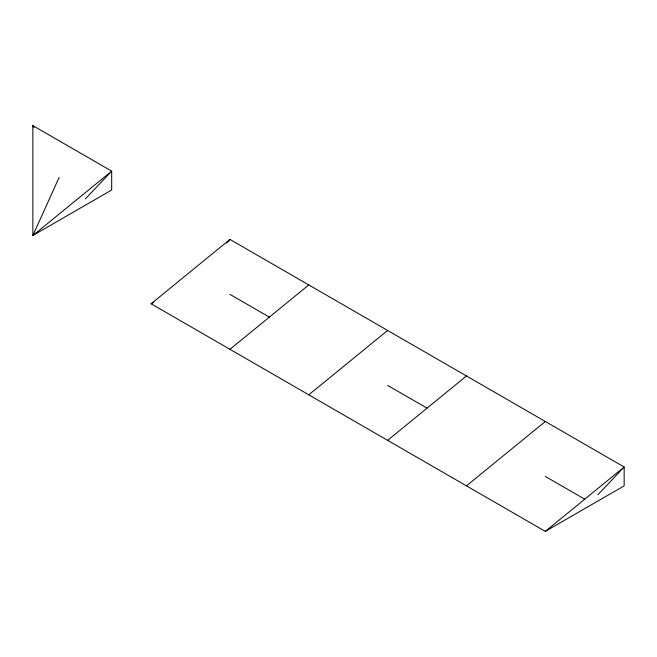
<?xml version="1.0" encoding="UTF-8"?>
<svg xmlns="http://www.w3.org/2000/svg" width="657" height="657" viewBox="0 0 657 657"><rect width="100%" height="100%" fill="white"/><g stroke="black" fill="none" stroke-linecap="round" stroke-linejoin="round"><path stroke-width="0.99" d="M59.13 177.423L32.85 235.51L111.69 189.996L111.69 171.14L32.85 125.618L32.85 235.51L111.69 171.14L85.41 198.882M226.493 243.065L229.95 239.419L624.15 467.004L624.15 485.86L545.31 531.382L151.11 303.789L229.95 239.419M597.87 494.746L624.15 467.004L545.31 531.382M229.95 349.31L308.79 284.933M308.79 394.824L387.63 330.455M387.63 440.346L466.47 375.968M466.47 485.86L545.31 421.49M151.11 303.789L153.771 302.253M229.95 294.361L269.37 317.117M387.63 385.396L427.05 408.153M545.31 476.432L584.73 499.189M34.427 126.908L32.85 125.618L33.688 127.466"/></g></svg>
